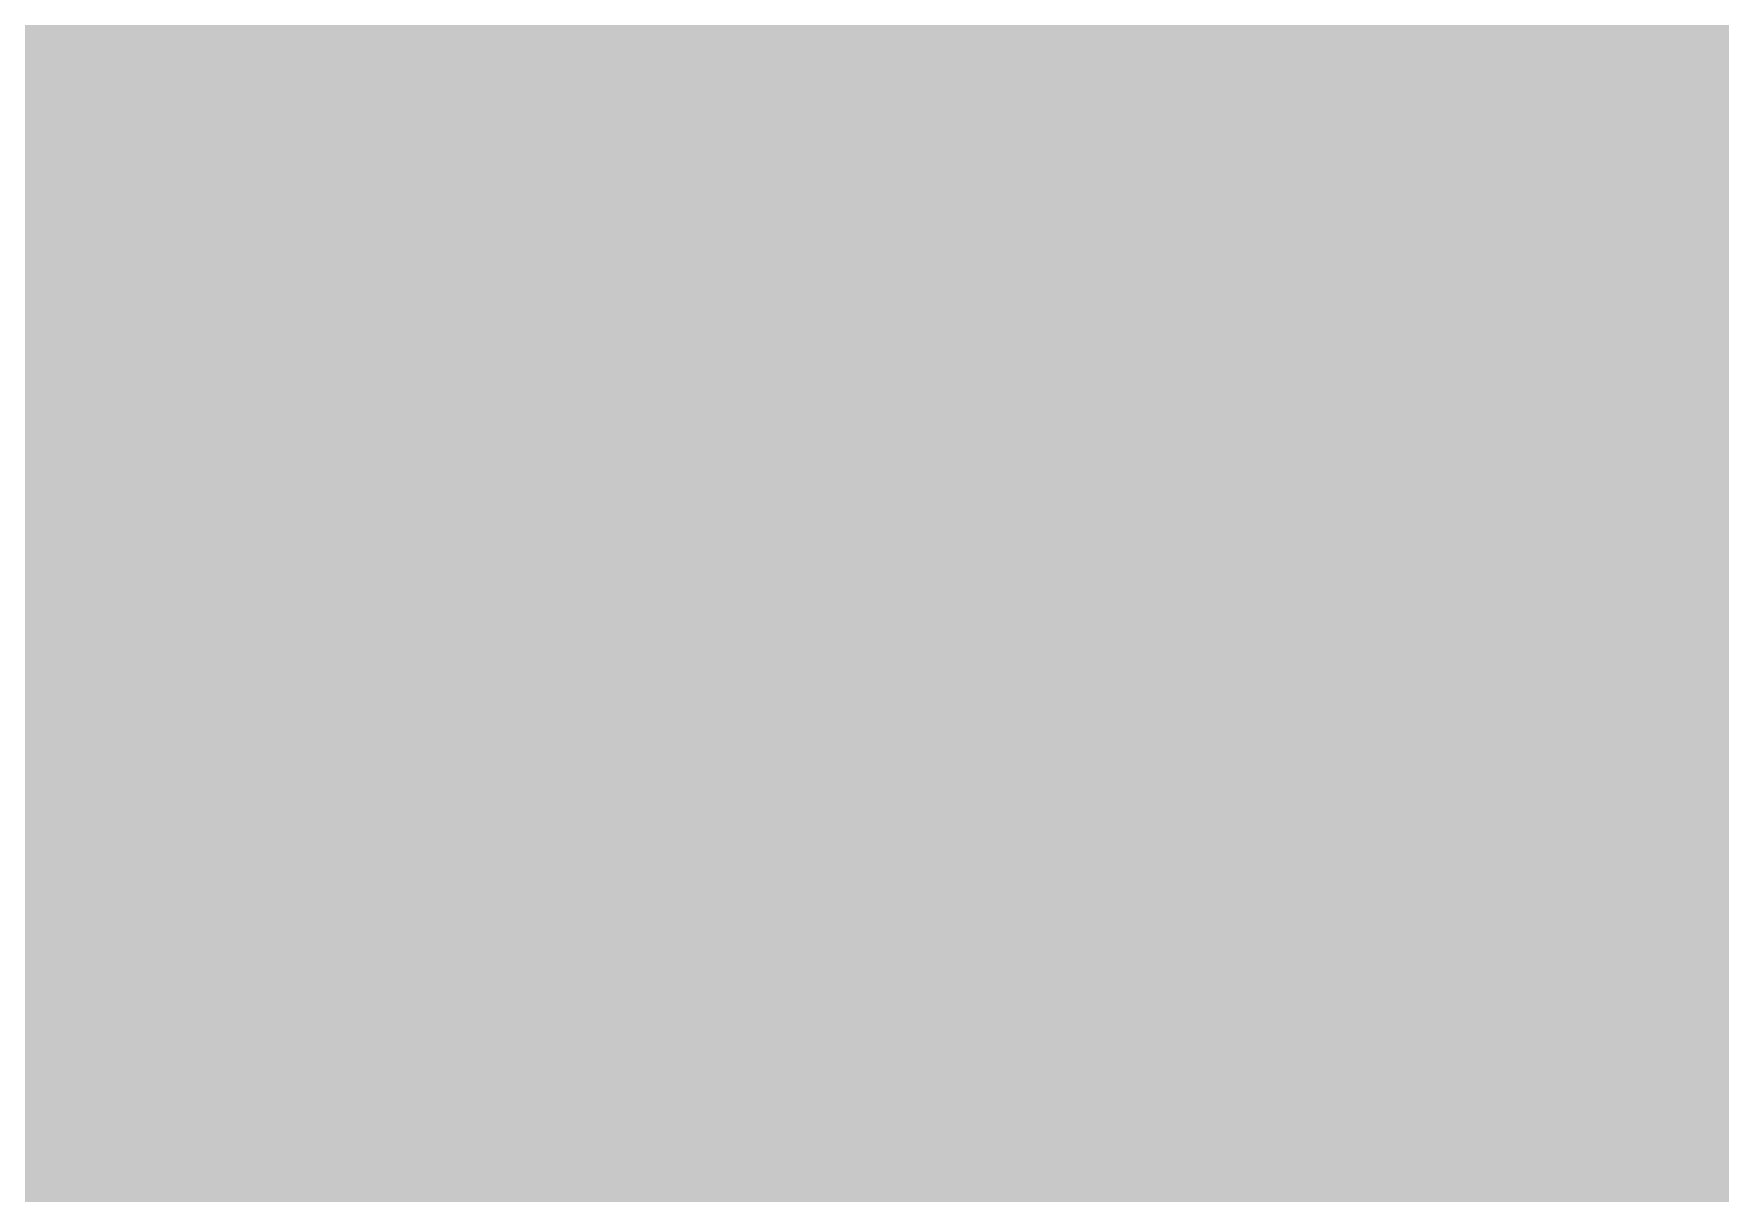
# Model space of a CAD drawing. Extents: x -72 to 72, y -47 to 50.
# Drawn here: x -8.92 to -2.91, y 15.48 to 19.61 of the extents above; entities that cross this region are included whole.
import ezdxf

# ---------------------------------------------------------------- set-up
doc = ezdxf.new("R2010")
doc.units = 0
doc.header["$MEASUREMENT"] = 0
doc.layers.get('0').update_dxf_attribs({"linetype": 'CONTINUOUS'})
for name, color, linetype in [('22-303-0_BOT', 7, 'CONTINUOUS'), ('22-303-0_DRD', 7, 'CONTINUOUS'), ('22-303-0_GND', 6, 'CONTINUOUS'), ('22-303-0_IN1', 4, 'CONTINUOUS'), ('22-303-0_IN2', 3, 'CONTINUOUS'), ('22-303-0_PWR', 5, 'CONTINUOUS'), ('22-303-0_SMB', 10, 'CONTINUOUS'), ('22-303-0_SMT', 14, 'CONTINUOUS'), ('22-303-0_SPB', 9, 'CONTINUOUS'), ('22-303-0_SPT', 12, 'CONTINUOUS'), ('22-303-0_SSB', 11, 'CONTINUOUS'), ('22-303-0_SST', 13, 'CONTINUOUS'), ('22-303-0_TOP', 8, 'CONTINUOUS'), ('THRUHOLE_TAP', 7, 'CONTINUOUS')]:
    doc.layers.add(name, color=color, linetype=linetype)

# ---------------------------------------------------------------- blocks, each defined once
blk = doc.blocks.new('RECTANGLE_4')
blk.add_solid([(0.4826, 0.4064), (0.4826, -0.4064), (-0.4826, 0.4064), (-0.4826, -0.4064)])
blk = doc.blocks.new('ROUND_48')
at = {"const_width": 0.29972}
blk.add_lwpolyline([(-0.14986, 0, 1), (0.14986, 0, 1)], format="xyb", close=True, dxfattribs=at)
blk = doc.blocks.new('RECTANGLE_55')
blk.add_solid([(0.25019, 0.40005), (0.25019, -0.40005), (-0.25019, 0.40005), (-0.25019, -0.40005)])
blk = doc.blocks.new('RECTANGLE_64')
blk.add_solid([(0.44958, 0.65024), (0.44958, -0.65024), (-0.44958, 0.65024), (-0.44958, -0.65024)])
blk = doc.blocks.new('ROUND_82')
at = {"const_width": 0.50038}
blk.add_lwpolyline([(-0.25019, 0, 1), (0.25019, 0, 1)], format="xyb", close=True, dxfattribs=at)
blk = doc.blocks.new('ROUND_83')
at = {"const_width": 0.50038}
blk.add_lwpolyline([(-0.25019, 0, 1), (0.25019, 0, 1)], format="xyb", close=True, dxfattribs=at)
blk = doc.blocks.new('ROUND_81')
at = {"const_width": 0.0635}
blk.add_lwpolyline([(-0.03175, 0, 1), (0.03175, 0, 1)], format="xyb", close=True, dxfattribs=at)
blk = doc.blocks.new('RECTANGLE_10')
blk.add_solid([(1.12522, 1.14935), (1.12522, -1.14935), (-1.12522, 1.14935), (-1.12522, -1.14935)])
blk = doc.blocks.new('ROUND_95')
at = {"const_width": 0.10033}
blk.add_lwpolyline([(-0.050164, 0, 1), (0.050164, 0, 1)], format="xyb", close=True, dxfattribs=at)

msp = doc.modelspace()

# ---------------------------------------------------------------- linework, layer by layer
at = {"layer": '22-303-0_BOT'}
for points, const_width in [([(-9.525, 17.7038), (-9.4742, 17.7038), (-8.636, 18.542), (-8.636, 20.066), (-8.001, 20.701), (-6.477, 20.701), (-4.826, 22.352), (3.175, 22.352), (4.445, 21.082)], 0.2032), ([(-3.81, 19.41576), (-3.81, 20.32), (-4.445, 20.955), (-4.445, 21.082)], 0.381), ([(-6.731, 20.2946), (-6.731, 17.21104)], 0.254), ([(-6.5024, 20.2946), (-6.5024, 16.36522)], 0.254), ([(-6.731, 20.066), (-7.62, 19.177), (-7.62, 19.1262)], 0.2032), ([(-6.731, 20.066), (-7.62, 19.177), (-7.62, 19.1262)], 0.2032), ([(-7.62, 19.8374), (-7.62, 19.1262)], 0.254), ([(-6.8326, 19.8374), (-6.8326, 18.415)], 0.254), ([(-6.5024, 19.8374), (-6.5024, 18.415)], 0.254), ([(-6.5024, 19.7358), (-6.8326, 19.7358)], 0.254), ([(-6.5024, 19.5072), (-6.8326, 19.5072)], 0.254), ([(-5.715, 19.1262), (-5.3848, 19.1262), (-5.09524, 19.41576), (-3.81, 19.41576)], 0.381), ([(-3.048, 19.304), (-3.048, 19.431), (-2.3368, 19.431), (-2.02438, 19.1262), (-1.905, 19.1262)], 0.2032), ([(-6.5024, 19.2786), (-6.8326, 19.2786)], 0.254), ([(-6.8326, 19.1262), (-7.62, 19.1262)], 0.254), ([(-6.5024, 19.05), (-6.8326, 19.05)], 0.254), ([(-6.5024, 18.8214), (-6.8326, 18.8214)], 0.254), ([(-6.5024, 18.5928), (-6.8326, 18.5928)], 0.254), ([(-6.8326, 18.415), (-8.24992, 18.415)], 0.254), ([(-6.8326, 18.415), (-6.8326, 17.31264)], 0.254), ([(-6.5024, 18.3642), (-6.8326, 18.3642)], 0.254), ([(-5.0419, 18.415), (-6.5024, 18.415)], 0.254), ([(-6.5024, 18.415), (-6.5024, 16.9926)], 0.254), ([(-3.81, 17.41424), (-3.81, 17.653), (-3.048, 18.415), (0, 18.415), (0, 17.41424)], 0.2032), ([(-6.5024, 18.1356), (-6.8326, 18.1356)], 0.254), ([(-5.715, 17.7038), (-4.9022, 17.7038), (-4.572, 18.034)], 0.2032), ([(-4.572, 18.034), (-4.9022, 17.7038), (-5.715, 17.7038)], 0.2032), ([(-6.5024, 17.907), (-6.8326, 17.907)], 0.254), ([(-17.145, 16.383), (-16.51, 15.748), (-12.319, 15.748), (-10.541, 13.97), (-5.715, 13.97), (-5.715, 14.224), (-5.715, 17.7038)], 0.381), ([(-5.715, 17.7038), (-5.715, 14.224), (-3.683, 12.192), (-3.683, 10.287), (-3.683, 8.8138)], 0.381), ([(-5.715, 17.7038), (-5.715, 14.224), (-3.683, 12.192), (-3.683, 10.287)], 0.381), ([(-7.62, 17.7038), (-7.62, 17.526), (-6.985, 16.891), (-6.985, 16.002), (-6.985, 15.875), (-7.6454, 15.2146), (-8.89, 15.2146)], 0.2032), ([(-6.5024, 17.6784), (-6.8326, 17.6784)], 0.254), ([(-4.36372, 17.46504), (-4.36372, 16.71066)], 0.254), ([(-6.5024, 17.4498), (-6.8326, 17.4498)], 0.254), ([(-4.59994, 17.42948), (-4.572, 17.42884)], 0.254), ([(-4.59994, 17.42948), (-4.572, 17.42884)], 0.254), ([(-4.445, 17.44218), (-4.445, 13.65504)], 0.254), ([(-4.6736, 17.36852), (-4.6736, 13.88364)], 0.254), ([(-6.8326, 17.31264), (-6.69798, 17.17802)], 0.254), ([(-4.9022, 17.2974), (-4.9276, 17.2974)], 0.254), ([(-4.9276, 17.2974), (-4.9276, 16.9926)], 0.254), ([(-4.9022, 17.2974), (-4.9022, 14.11224)], 0.254), ([(-6.5024, 17.2212), (-6.74116, 17.2212)], 0.254), ([(-4.36372, 17.2212), (-4.9276, 17.2212)], 0.254), ([(-6.2103, 16.9926), (-6.5913, 16.9926)], 0.254), ([(-6.2103, 16.9926), (-6.5024, 16.9926)], 0.254), ([(-6.2738, 16.9926), (-6.2738, 14.4653)], 0.254), ([(-6.2103, 16.9926), (-6.2103, 14.4653)], 0.254), ([(-5.2197, 16.9926), (-5.2197, 14.42974)], 0.254), ([(-5.2197, 16.9926), (-5.2197, 14.42974)], 0.254), ([(-4.9276, 16.9926), (-5.2197, 16.9926)], 0.254), ([(-5.2197, 16.9926), (-5.2197, 14.42974)], 0.254), ([(-4.36372, 16.9926), (-5.2197, 16.9926)], 0.254), ([(-5.1308, 16.9926), (-5.1308, 14.34084)], 0.254), ([(-6.5786, 16.891), (-6.5786, 16.44904)], 0.254), ([(-6.2103, 16.764), (-6.5786, 16.764)], 0.254), ([(-4.36372, 16.764), (-5.2197, 16.764)], 0.254), ([(-3.81, 16.71066), (-4.36372, 16.71066)], 0.254), ([(-4.2164, 16.71066), (-4.2164, 13.42644)], 0.254), ([(-3.9878, 16.71066), (-3.9878, 13.19784)], 0.254), ([(-6.2103, 16.5354), (-6.5786, 16.5354)], 0.254), ([(-3.8862, 16.5354), (-5.2197, 16.5354)], 0.254), ([(-6.2103, 16.3068), (-6.46176, 16.3068)], 0.254), ([(-3.90144, 16.3068), (-5.2197, 16.3068)], 0.254), ([(-6.2103, 16.0782), (-6.38556, 16.0782)], 0.254), ([(-3.8227, 16.0782), (-5.2197, 16.0782)], 0.254), ([(-6.985, 16.002), (-6.985, 15.875), (-7.6454, 15.2146), (-8.89, 15.2146)], 0.2032), ([(-3.7592, 15.98676), (-3.7592, 12.96924)], 0.254), ([(-2.8448, 15.98676), (-2.8448, 15.2654)], 0.254), ([(-2.8194, 16.01978), (-2.8194, 15.2654)], 0.254), ([(-6.2103, 15.8496), (-6.4008, 15.8496)], 0.254), ([(-3.58648, 15.8496), (-5.2197, 15.8496)], 0.254), ([(-2.8194, 15.8496), (-3.01752, 15.8496)], 0.254), ([(-3.5306, 15.8242), (-3.5306, 15.2654)], 0.254), ([(-3.0734, 15.8242), (-3.0734, 15.2654)], 0.254), ([(-3.302, 15.77848), (-3.302, 15.2654)], 0.254), ([(-6.2103, 15.621), (-6.5151, 15.621)], 0.254), ([(-6.5024, 15.63878), (-6.5024, 14.4653)], 0.254), ([(-2.8194, 15.621), (-5.2197, 15.621)], 0.254), ([(-6.731, 15.45336), (-6.731, 14.4653)], 0.254), ([(-6.87832, 15.40764), (-7.3533, 14.93012)], 0.254), ([(-6.87832, 15.40764), (-7.3533, 14.93012)], 0.254), ([(-6.2103, 15.3924), (-6.89356, 15.3924)], 0.254), ([(-2.8194, 15.3924), (-5.2197, 15.3924)], 0.254)]:
    msp.add_lwpolyline(points, dxfattribs=dict(at, const_width=const_width))
at = {"layer": '22-303-0_BOT', "const_width": 0.254}
for points in [[(-4.572, 17.42948, 0.087956), (-4.36419, 17.46632)], [(-4.572, 17.42948, 0.087956), (-4.36419, 17.46632)], [(-4.9022, 17.2974, 0.1989124), (-4.61483, 17.41643)], [(-6.5786, 16.891, 0.1989115), (-6.69763, 17.17837)], [(-3.81, 16.71066, 0.1442003), (-3.9065, 16.383)], [(-6.38048, 16.002, 0.211308), (-6.57835, 16.44931)], [(-3.90652, 16.383, 0.4142136), (-3.302, 15.77848)], [(-6.87832, 15.40764, 0.3631043), (-6.38048, 16.002)], [(-3.302, 15.77848, 0.2356239), (-2.81899, 16.01947)]]:
    msp.add_lwpolyline(points, format="xyb", dxfattribs=at)
at = {"layer": '22-303-0_DRD', "const_width": 0.254}
for points in [[(-6.096, 20.701), (-7.366, 19.431)], [(-6.096, 19.431), (-7.366, 20.701)], [(-2.413, 19.939), (-3.683, 18.669)], [(-2.413, 18.669), (-3.683, 19.939)], [(-3.937, 18.669), (-5.207, 17.399)], [(-3.937, 17.399), (-5.207, 18.669)], [(-3.937, 18.669), (-5.207, 17.399)], [(-3.937, 17.399), (-5.207, 18.669)], [(-2.667, 17.018), (-3.937, 15.748)], [(-2.667, 15.748), (-3.937, 17.018)], [(-6.35, 16.637), (-7.62, 15.367)], [(-6.35, 15.367), (-7.62, 16.637)]]:
    msp.add_lwpolyline(points, dxfattribs=at)
at = {"layer": '22-303-0_IN1'}
for points, const_width in [([(-5.969, 30.0736), (-5.969, 15.56004)], 0.254), ([(-5.7404, 30.0736), (-5.7404, 15.78864)], 0.254), ([(-5.5118, 30.0736), (-5.5118, 16.01724)], 0.254), ([(-5.2832, 30.0736), (-5.2832, 16.24584)], 0.254), ([(-5.0546, 30.0736), (-5.0546, 16.47444)], 0.254), ([(8.89, 29.083), (6.477, 29.083), (2.032, 24.638), (2.032, 24.13), (0.508, 22.606), (0.508, 21.463), (-6.35, 14.605), (-8.001, 14.605), (-9.144, 15.748), (-17.78, 15.748), (-19.177, 14.351), (-22.987, 14.351), (-26.162, 17.526), (-28.575, 17.526)], 0.2032), ([(-3.683, 25.07234), (-3.683, 17.84604)], 0.254), ([(-3.048, 24.638), (-3.048, 19.304)], 0.2032), ([(-4.572, 11.557), (-4.572, 14.224), (3.81, 22.606), (3.81, 23.622), (4.445, 24.257)], 0.2032), ([(-3.9116, 22.82952), (-3.9116, 17.61744)], 0.254), ([(-4.826, 22.6441), (-4.826, 16.70304)], 0.254), ([(-4.1402, 22.59076), (-4.1402, 17.38884)], 0.254), ([(-4.5974, 22.5298), (-4.5974, 16.93164)], 0.254), ([(-4.3688, 22.51456), (-4.3688, 17.16024)], 0.254), ([(-7.07898, 21.17598), (-11.1887, 17.06372)], 0.254), ([(-7.3406, 20.91436), (-7.3406, 16.48968)], 0.254), ([(-7.5692, 20.68576), (-7.5692, 16.15694)], 0.254), ([(-7.7978, 20.45716), (-7.7978, 15.0114)], 0.254), ([(-8.0264, 20.22856), (-8.0264, 15.20444)], 0.254), ([(-8.255, 19.99996), (-8.255, 15.43304)], 0.254), ([(-8.4836, 19.77136), (-8.4836, 15.66164)], 0.254), ([(-6.1976, 19.78152), (-6.1976, 15.33144)], 0.254), ([(-7.12724, 19.6088), (-8.64616, 19.6088)], 0.254), ([(-7.112, 19.5961), (-7.112, 16.59382)], 0.254), ([(-3.5687, 19.6088), (-6.33476, 19.6088)], 0.254), ([(-8.7122, 19.54276), (-8.7122, 15.89024)], 0.254), ([(-6.4262, 19.54276), (-6.4262, 16.23314)], 0.254), ([(-6.8834, 19.4818), (-6.8834, 16.59636)], 0.254), ([(-6.6548, 19.46656), (-6.6548, 16.50746)], 0.254), ([(-3.64744, 19.3802), (-8.87476, 19.3802)], 0.254), ([(-8.9408, 19.31416), (-8.9408, 16.09852)], 0.254), ([(-3.6322, 19.1516), (-9.10336, 19.1516)], 0.254), ([(-3.5179, 18.923), (-9.33196, 18.923)], 0.254), ([(-3.4544, 18.85696), (-3.4544, 18.07464)], 0.254), ([(-2.75336, 18.77568), (-6.51764, 15.0114)], 0.254), ([(-3.2258, 18.72488), (-3.2258, 18.30324)], 0.254), ([(-2.83464, 18.6944), (-9.56056, 18.6944)], 0.254), ([(-2.9972, 18.70202), (-2.9972, 18.53184)], 0.254), ([(-3.06324, 18.4658), (-9.78916, 18.4658)], 0.254), ([(-3.29184, 18.2372), (-10.01776, 18.2372)], 0.254), ([(-3.52044, 18.0086), (-10.24636, 18.0086)], 0.254), ([(-3.74904, 17.78), (-10.47496, 17.78)], 0.254), ([(-3.97764, 17.5514), (-10.70356, 17.5514)], 0.254), ([(-4.20624, 17.3228), (-10.93216, 17.3228)], 0.254), ([(-4.43484, 17.0942), (-10.38606, 17.0942)], 0.254), ([(-4.66344, 16.8656), (-10.05078, 16.8656)], 0.254), ([(-4.89204, 16.637), (-9.94918, 16.637)], 0.254), ([(-7.43204, 16.4084), (-9.9441, 16.4084)], 0.254), ([(-5.12064, 16.4084), (-6.53796, 16.4084)], 0.254), ([(-7.56158, 16.1798), (-10.033, 16.1798)], 0.254), ([(-5.34924, 16.1798), (-6.40588, 16.1798)], 0.254), ([(-8.8519, 16.02994), (-7.83336, 15.0114)], 0.254), ([(-7.58698, 15.9512), (-8.77316, 15.9512)], 0.254), ([(-5.57784, 15.9512), (-6.38302, 15.9512)], 0.254), ([(-7.5692, 15.84706), (-7.5692, 15.0114)], 0.254), ([(-7.52094, 15.7226), (-8.54456, 15.7226)], 0.254), ([(-5.80644, 15.7226), (-6.44906, 15.7226)], 0.254), ([(-6.4262, 15.77086), (-6.4262, 15.10284)], 0.254), ([(-7.31266, 15.494), (-8.31596, 15.494)], 0.254), ([(-7.3406, 15.51178), (-7.3406, 15.0114)], 0.254), ([(-6.03504, 15.494), (-6.65734, 15.494)], 0.254), ([(-6.6548, 15.494), (-6.6548, 15.0114)], 0.254), ([(-7.112, 15.41018), (-7.112, 15.0114)], 0.254), ([(-6.8834, 15.4051), (-6.8834, 15.0114)], 0.254)]:
    msp.add_lwpolyline(points, dxfattribs=dict(at, const_width=const_width))
at = {"layer": '22-303-0_IN1', "const_width": 0.254}
for points in [[(-7.33552, 20.066, 0.4142136), (-6.731, 19.46148)], [(-6.731, 19.46148, 0.4142136), (-6.12648, 20.066)], [(-3.4544, 19.75104, 0.2113087), (-3.65216, 19.304)], [(-3.65252, 19.304, 0.4142136), (-3.048, 18.69948)], [(-3.048, 18.69948, 0.1278728), (-2.75356, 18.77603)], [(-6.985, 16.60652, 0.4142136), (-7.58952, 16.002)], [(-6.38048, 16.002, 0.4142136), (-6.985, 16.60652)], [(-8.85698, 16.03502, 0.1989124), (-9.144, 16.15391)], [(-8.85698, 16.03502, 0.1989124), (-9.144, 16.15391)], [(-7.58952, 16.002, 0.4142136), (-6.985, 15.39748)], [(-6.985, 15.39748, 0.4142136), (-6.38048, 16.002)]]:
    msp.add_lwpolyline(points, format="xyb", dxfattribs=at)
at = {"layer": '22-303-0_IN2'}
for points, const_width in [([(-3.7592, 24.97582), (-3.7592, 16.77924)], 0.254), ([(-3.5306, 24.27478), (-3.5306, 19.66722)], 0.254), ([(-28.194, 22.479), (-27.559, 21.844), (-26.797, 21.844), (-26.289, 21.336), (-26.289, 19.304), (-24.003, 17.018), (-19.05, 17.018), (-18.542, 17.526), (-8.255, 17.526), (-4.445, 21.336), (-4.445, 23.114)], 0.2032), ([(-3.9878, 22.71776), (-3.9878, 18.18894)], 0.254), ([(-7.4168, 22.61616), (-7.4168, 18.93824)], 0.254), ([(-7.1882, 22.57806), (-7.1882, 19.16684)], 0.254), ([(-7.6454, 22.38756), (-7.6454, 18.70964)], 0.254), ([(-6.9596, 22.24278), (-6.9596, 19.39544)], 0.254), ([(-7.874, 22.15896), (-7.874, 18.48104)], 0.254), ([(-6.731, 22.14118), (-6.731, 19.62404)], 0.254), ([(-8.1026, 21.93036), (-8.1026, 18.25244)], 0.254), ([(-8.3312, 21.70176), (-8.3312, 18.02384)], 0.254), ([(-4.8514, 21.50364), (-8.42264, 17.9324)], 0.254), ([(-8.5598, 21.47316), (-8.5598, 17.9324)], 0.254), ([(-8.7884, 21.24456), (-8.7884, 17.9324)], 0.254), ([(-9.017, 21.01596), (-9.017, 17.9324)], 0.254), ([(-4.15798, 21.04898), (-7.9629, 17.24152)], 0.254), ([(-4.2164, 20.99056), (-4.2164, 18.52168)], 0.254), ([(-4.445, 20.76196), (-4.445, 18.62582)], 0.254), ([(-4.6736, 20.53336), (-4.6736, 18.62836)], 0.254), ([(-4.9022, 20.30476), (-4.9022, 18.53946)], 0.254), ([(-5.1308, 20.07616), (-5.1308, 18.26514)], 0.254), ([(-5.3594, 19.84756), (-5.3594, 15.6464)], 0.254), ([(-6.61924, 19.7358), (-9.94156, 19.7358)], 0.254), ([(-3.46964, 19.7358), (-5.47116, 19.7358)], 0.254), ([(-5.588, 19.61896), (-5.588, 15.6464)], 0.254), ([(-6.84784, 19.5072), (-10.01776, 19.5072)], 0.254), ([(-3.61696, 19.5072), (-5.69976, 19.5072)], 0.254), ([(-5.8166, 19.39036), (-5.8166, 15.6464)], 0.254), ([(-7.07644, 19.2786), (-10.25652, 19.2786)], 0.254), ([(-3.65252, 19.2786), (-5.92836, 19.2786)], 0.254), ([(-6.0452, 19.16176), (-6.0452, 15.6464)], 0.254), ([(-7.30504, 19.05), (-12.63396, 19.05)], 0.254), ([(-3.59664, 19.05), (-6.15696, 19.05)], 0.254), ([(-6.2738, 18.93316), (-6.2738, 15.6464)], 0.254), ([(-3.5306, 18.94078), (-3.5306, 16.9418)], 0.254), ([(-7.53364, 18.8214), (-12.50696, 18.8214)], 0.254), ([(-3.41122, 18.8214), (-6.38556, 18.8214)], 0.254), ([(-3.302, 18.75536), (-3.302, 16.98752)], 0.254), ([(-2.8448, 18.73504), (-2.8448, 16.77924)], 0.254), ([(-6.5024, 18.70456), (-6.5024, 16.36522)], 0.254), ([(-3.0734, 18.69948), (-3.0734, 16.9418)], 0.254), ([(-7.76224, 18.5928), (-12.37488, 18.5928)], 0.254), ([(-4.80314, 18.5928), (-6.61416, 18.5928)], 0.254), ([(1.66116, 18.5928), (-4.34086, 18.5928)], 0.254), ([(-6.731, 18.47596), (-6.731, 16.55064)], 0.254), ([(-7.99084, 18.3642), (-12.35202, 18.3642)], 0.254), ([(-5.07746, 18.3642), (-6.84276, 18.3642)], 0.254), ([(1.88976, 18.3642), (-4.064, 18.3642)], 0.254), ([(-6.9596, 18.24736), (-6.9596, 16.60652)], 0.254), ([(-8.21944, 18.1356), (-12.41806, 18.1356)], 0.254), ([(-5.16636, 18.1356), (-7.07136, 18.1356)], 0.254), ([(2.11836, 18.1356), (-3.9751, 18.1356)], 0.254), ([(-7.1882, 18.01876), (-7.1882, 16.57096)], 0.254), ([(-8.42264, 17.9324), (-12.59078, 17.9324)], 0.254), ([(-5.16382, 17.907), (-7.29996, 17.907)], 0.254), ([(2.34696, 17.907), (-3.98018, 17.907)], 0.254), ([(-3.9878, 17.87906), (-3.9878, 15.6464)], 0.254), ([(-7.4168, 17.79016), (-7.4168, 16.42364)], 0.254), ([(-5.1308, 17.80286), (-5.1308, 15.6464)], 0.254), ([(-5.05968, 17.6784), (-7.52856, 17.6784)], 0.254), ([(2.57556, 17.6784), (-4.08178, 17.6784)], 0.254), ([(-7.6454, 17.56156), (-7.6454, 15.6464)], 0.254), ([(-4.9022, 17.526), (-4.9022, 15.6464)], 0.254), ([(-4.2164, 17.54378), (-4.2164, 15.6464)], 0.254), ([(-4.72694, 17.4498), (-7.75716, 17.4498)], 0.254), ([(-4.6736, 17.4371), (-4.6736, 15.6464)], 0.254), ([(-4.445, 17.44218), (-4.445, 15.6464)], 0.254), ([(2.80416, 17.4498), (-4.41706, 17.4498)], 0.254), ([(-7.874, 17.33296), (-7.874, 15.6464)], 0.254), ([(0.98806, 17.2212), (-7.98576, 17.2212)], 0.254), ([(-8.255, 17.1196), (-18.37436, 17.1196)], 0.254), ([(-9.017, 17.1196), (-9.017, 15.6464)], 0.254), ([(-8.7884, 17.1196), (-8.7884, 15.6464)], 0.254), ([(-8.5598, 17.1196), (-8.5598, 15.6464)], 0.254), ([(-8.3312, 17.1196), (-8.3312, 15.6464)], 0.254), ([(-8.1026, 17.15008), (-8.1026, 15.6464)], 0.254), ([(0.65278, 16.9926), (-10.17778, 16.9926)], 0.254), ([(-3.7719, 16.764), (-9.99236, 16.764)], 0.254), ([(0.55118, 16.764), (-2.8321, 16.764)], 0.254), ([(-7.26948, 16.5354), (-9.93648, 16.5354)], 0.254), ([(-3.8862, 16.5354), (-6.70052, 16.5354)], 0.254), ([(-7.5057, 16.3068), (-9.97204, 16.3068)], 0.254), ([(-3.90144, 16.3068), (-6.46176, 16.3068)], 0.254), ([(-7.58444, 16.0782), (-10.11682, 16.0782)], 0.254), ([(-3.8227, 16.0782), (-6.38556, 16.0782)], 0.254), ([(-3.7592, 15.98676), (-3.7592, 15.6464)], 0.254), ([(-2.8448, 15.98676), (-2.8448, 15.6464)], 0.254), ([(-7.5692, 15.8496), (-16.93926, 15.8496)], 0.254), ([(-3.58648, 15.8496), (-6.4008, 15.8496)], 0.254), ([(3.33756, 15.8496), (-3.01752, 15.8496)], 0.254), ([(-3.5306, 15.8242), (-3.5306, 15.6464)], 0.254), ([(-3.0734, 15.8242), (-3.0734, 15.6464)], 0.254), ([(-3.302, 15.77848), (-3.302, 15.6464)], 0.254), ([(-7.47268, 15.6464), (-16.51, 15.6464)], 0.254), ([(1.778, 15.6464), (-6.49478, 15.6464)], 0.254)]:
    msp.add_lwpolyline(points, dxfattribs=dict(at, const_width=const_width))
at = {"layer": '22-303-0_IN2', "const_width": 0.254}
for points in [[(-3.048, 19.90852, 0.4142136), (-3.65252, 19.304)], [(-2.44348, 19.304, 0.4142136), (-3.048, 19.90852)], [(-3.65252, 19.304, 0.4142136), (-3.048, 18.69948)], [(-3.048, 18.69948, 0.4142136), (-2.44348, 19.304)], [(-4.572, 18.63852, 0.4142136), (-5.17652, 18.034)], [(-4.572, 18.63852, 0.4142136), (-5.17652, 18.034)], [(-3.96748, 18.034, 0.4142136), (-4.572, 18.63852)], [(-3.96748, 18.034, 0.4142136), (-4.572, 18.63852)], [(-5.17652, 18.034, 0.4142136), (-4.572, 17.42948)], [(-5.17652, 18.034, 0.4142136), (-4.572, 17.42948)], [(-4.572, 17.42948, 0.4142136), (-3.96748, 18.034)], [(-4.572, 17.42948, 0.4142136), (-3.96748, 18.034)], [(-8.255, 17.1196, 0.1989124), (-7.96763, 17.23863)], [(-3.302, 16.98752, 0.4142136), (-3.90652, 16.383)], [(-2.69748, 16.383, 0.4142136), (-3.302, 16.98752)], [(-6.985, 16.60652, 0.4142136), (-7.58952, 16.002)], [(-6.38048, 16.002, 0.4142136), (-6.985, 16.60652)], [(-3.90652, 16.383, 0.4142136), (-3.302, 15.77848)], [(-3.302, 15.77848, 0.4142136), (-2.69748, 16.383)], [(-7.58952, 16.002, 0.1588248), (-7.47346, 15.64583)], [(-6.49478, 15.6464, 0.1581908), (-6.37939, 16.002)]]:
    msp.add_lwpolyline(points, format="xyb", dxfattribs=at)
at = {"layer": '22-303-0_SSB', "const_width": 0.1524}
for points in [[(-10.3505, 16.9545), (-10.3505, 19.8755), (-8.7122, 19.8755), (-8.7122, 16.9545), (-10.3505, 16.9545)], [(-8.4455, 16.9545), (-8.4455, 19.8755), (-6.8072, 19.8755), (-6.8072, 16.9545), (-8.4455, 16.9545)], [(-6.5405, 16.9545), (-6.5405, 19.8755), (-4.9022, 19.8755), (-4.9022, 16.9545), (-6.5405, 16.9545)], [(-4.20878, 17.7165), (-4.31038, 17.7165), (-4.31038, 19.1135), (-4.20878, 19.1135)], [(-3.41122, 19.1135), (-3.30962, 19.1135), (-3.30962, 17.7165), (-3.41122, 17.7165)], [(-3.30962, 18.01622), (-3.30962, 18.11528), (-4.31038, 18.11528), (-4.31038, 18.01622), (-3.30962, 18.01622)], [(-8.58266, 16.43888), (-8.93826, 16.43888), (-9.05764, 16.60906), (-9.05764, 16.7767), (-8.93826, 16.94688), (-8.58266, 16.94688), (-8.58266, 15.93088)], [(-6.19506, 16.83766), (-6.19506, 16.5989)], [(-4.09956, 16.3068), (-4.26974, 16.42618), (-4.26974, 16.6624), (-4.09956, 16.78178), (-3.93192, 16.78178), (-3.59156, 16.54302), (-3.25374, 16.78178), (-3.25374, 16.3068)], [(-7.67842, 16.23568), (-7.84606, 16.2941), (-7.84606, 16.6497), (-7.67842, 16.71066), (-7.33806, 16.71066), (-7.17042, 16.59128), (-7.17042, 16.23568), (-6.83006, 16.23568), (-6.83006, 16.71066)], [(-6.19506, 16.71828), (-5.17906, 16.71828), (-5.34924, 16.5989)], [(-2.98704, 16.0147), (-2.51206, 16.0147), (-2.75082, 16.69288), (-2.86766, 16.69288), (-2.86766, 15.67688)], [(-8.87984, 16.43888), (-9.05764, 15.93088)], [(-6.19506, 16.1163), (-6.19506, 15.64386), (-5.51942, 16.1163), (-5.34924, 16.1163), (-5.17906, 16.05788), (-5.17906, 15.70228), (-5.34924, 15.64386)], [(-4.26974, 15.4686), (-4.26974, 15.8242), (-3.93192, 15.94358), (-3.59156, 15.94358), (-3.25374, 15.8242), (-3.25374, 15.4686)], [(-7.84606, 15.87246), (-7.84606, 15.6337)], [(-7.84606, 15.75308), (-6.83006, 15.75308), (-7.00024, 15.6337)], [(-4.26974, 15.52702), (-3.25374, 15.52702)]]:
    msp.add_lwpolyline(points, dxfattribs=at)
at = {"layer": '22-303-0_SST', "const_width": 0.1524}
for points in [[(-3.3655, 22.4155), (-3.3655, 19.4945), (-1.7272, 19.4945), (-1.7272, 22.4155), (-3.3655, 22.4155)], [(-7.58952, 15.41526), (-7.2898, 15.41526), (-7.2898, 21.41474), (-7.58952, 21.41474)], [(-6.38048, 15.41526), (-6.6802, 15.41526), (-6.6802, 21.41474), (-6.38048, 21.41474)], [(-3.77952, 15.41526), (-3.4798, 15.41526), (-3.4798, 21.41474), (-3.77952, 21.41474)], [(-3.175, 18.5928), (-3.175, 18.8214), (0, 18.8214), (0, 14.2748), (-3.175, 14.2748), (-3.175, 18.5928)], [(-7.3025, 17.5895), (-10.4775, 17.5895), (-10.4775, 17.272)], [(-8.86714, 17.5895), (-8.86714, 17.272)], [(-8.72998, 17.5895), (-8.72998, 17.272)], [(-8.59282, 17.5895), (-8.59282, 17.272)], [(-8.45566, 17.5895), (-8.45566, 17.272)], [(-8.3185, 17.5895), (-8.3185, 17.272)], [(-8.18134, 17.5895), (-8.18134, 17.272)], [(-8.04418, 17.5895), (-8.04418, 17.272)], [(-7.90702, 17.5895), (-7.90702, 17.272)], [(-7.76986, 17.5895), (-7.76986, 17.272)], [(-7.6327, 17.5895), (-7.6327, 17.272)], [(-7.49554, 17.5895), (-7.49554, 17.272)], [(-7.35838, 17.5895), (-7.35838, 17.272)], [(-7.3025, 17.5895), (-7.3025, 17.272)], [(-3.4925, 17.5895), (-6.6675, 17.5895), (-6.6675, 17.272)], [(-6.5659, 17.5895), (-6.5659, 17.272)], [(-6.42874, 17.5895), (-6.42874, 17.272)], [(-6.29158, 17.5895), (-6.29158, 17.272)], [(-6.15442, 17.5895), (-6.15442, 17.272)], [(-6.01726, 17.5895), (-6.01726, 17.272)], [(-5.8801, 17.5895), (-5.8801, 17.272)], [(-5.74294, 17.5895), (-5.74294, 17.272)], [(-5.60578, 17.5895), (-5.60578, 17.272)], [(-5.46862, 17.5895), (-5.46862, 17.272)], [(-5.33146, 17.5895), (-5.33146, 17.272)], [(-5.1943, 17.5895), (-5.1943, 17.272)], [(-5.05714, 17.5895), (-5.05714, 17.272)], [(-4.91998, 17.5895), (-4.91998, 17.272)], [(-4.78282, 17.5895), (-4.78282, 17.272)], [(-4.64566, 17.5895), (-4.64566, 17.272)], [(-4.5085, 17.5895), (-4.5085, 17.272)], [(-4.37134, 17.5895), (-4.37134, 17.272)], [(-4.23418, 17.5895), (-4.23418, 17.272)], [(-4.09702, 17.5895), (-4.09702, 17.272)], [(-3.95986, 17.5895), (-3.95986, 17.272)], [(-3.8227, 17.5895), (-3.8227, 17.272)], [(-3.68554, 17.5895), (-3.68554, 17.272)], [(-3.54838, 17.5895), (-3.54838, 17.272)], [(-3.4925, 17.5895), (-3.4925, 17.272)], [(-7.3025, 17.51076), (-10.4775, 17.51076)], [(-3.4925, 17.51076), (-6.6675, 17.51076)], [(-7.3025, 17.3736), (-10.4775, 17.3736)], [(-3.4925, 17.3736), (-6.6675, 17.3736)], [(-7.3025, 17.272), (-10.4775, 17.272)], [(-3.4925, 17.272), (-6.6675, 17.272)]]:
    msp.add_lwpolyline(points, dxfattribs=at)
at = {"layer": '22-303-0_TOP'}
for points, const_width in [([(-4.572, 18.034), (-6.35, 18.034), (-7.366, 19.05), (-7.366, 22.352), (-8.128, 23.114), (-8.255, 23.114)], 0.2032), ([(-6.9596, 22.24278), (-6.9596, 19.21764)], 0.254), ([(-3.64998, 22.25294), (-3.64998, 19.41068)], 0.254), ([(-6.731, 22.14118), (-6.731, 18.98904)], 0.254), ([(-6.51002, 22.1361), (-6.51002, 19.41068)], 0.254), ([(-6.5024, 22.1361), (-6.5024, 18.76044)], 0.254), ([(-3.5306, 22.13356), (-3.5306, 19.66722)], 0.254), ([(-8.89, 19.41068), (-8.89, 20.86356)], 0.254), ([(-5.08, 19.41068), (-5.08, 20.86356)], 0.254), ([(-6.51002, 19.7358), (-6.9596, 19.7358)], 0.254), ([(-3.46964, 19.7358), (-3.64998, 19.7358)], 0.254), ([(-6.51002, 19.5072), (-6.9596, 19.5072)], 0.254), ([(-3.61696, 19.5072), (-3.64998, 19.5072)], 0.254), ([(-7.7724, 19.41068), (-10.08888, 19.41068)], 0.254), ([(-9.017, 19.41068), (-9.017, 17.41932)], 0.254), ([(-8.7884, 19.41068), (-8.7884, 17.41932)], 0.254), ([(-8.5598, 19.41068), (-8.5598, 17.41932)], 0.254), ([(-8.3312, 19.41068), (-8.3312, 17.41932)], 0.254), ([(-8.1026, 19.41068), (-8.1026, 17.41932)], 0.254), ([(-7.874, 19.41068), (-7.874, 17.41932)], 0.254), ([(-7.7724, 19.41068), (-7.7724, 19.05)], 0.254), ([(-3.64998, 19.41068), (-6.51002, 19.41068)], 0.254), ([(-6.2738, 19.41068), (-6.2738, 18.53184)], 0.254), ([(-6.0452, 19.41068), (-6.0452, 18.4404)], 0.254), ([(-5.8166, 19.41068), (-5.8166, 18.4404)], 0.254), ([(-5.588, 19.41068), (-5.588, 18.4404)], 0.254), ([(-5.3594, 19.41068), (-5.3594, 18.4404)], 0.254), ([(-5.1308, 19.41068), (-5.1308, 18.4404)], 0.254), ([(-4.9022, 19.41068), (-4.9022, 18.53946)], 0.254), ([(-4.6736, 19.41068), (-4.6736, 18.62836)], 0.254), ([(-4.445, 19.41068), (-4.445, 18.62582)], 0.254), ([(-4.2164, 19.41068), (-4.2164, 18.52168)], 0.254), ([(-3.9878, 19.41068), (-3.9878, 18.4404)], 0.254), ([(-3.7592, 19.41068), (-3.7592, 18.4404)], 0.254), ([(-7.7724, 19.2786), (-10.25652, 19.2786)], 0.254), ([(-3.65252, 19.2786), (-6.9596, 19.2786)], 0.254), ([(-6.9596, 19.21764), (-6.18236, 18.4404)], 0.254), ([(-7.7724, 19.05), (-11.74496, 19.05)], 0.254), ([(-3.59664, 19.05), (-6.79196, 19.05)], 0.254), ([(-3.5306, 18.94078), (-3.5306, 18.4404)], 0.254), ([(-7.70128, 18.8214), (-11.97356, 18.8214)], 0.254), ([(-3.41122, 18.8214), (-6.56336, 18.8214)], 0.254), ([(-7.64794, 18.7579), (-6.63702, 17.74698)], 0.254), ([(-7.6454, 18.75536), (-7.6454, 17.41932)], 0.254), ([(-3.302, 18.75536), (-3.302, 18.4404)], 0.254), ([(-3.1877, 18.71472), (-3.1877, 18.4404)], 0.254), ([(-7.48284, 18.5928), (-12.37488, 18.5928)], 0.254), ([(-4.80314, 18.5928), (-6.33476, 18.5928)], 0.254), ([(-3.1877, 18.5928), (-4.34086, 18.5928)], 0.254), ([(-7.4168, 18.52676), (-7.4168, 16.5862)], 0.254), ([(-5.01904, 18.4404), (-6.18236, 18.4404)], 0.254), ([(-3.1877, 18.4404), (-4.12496, 18.4404)], 0.254), ([(-7.25424, 18.3642), (-12.35202, 18.3642)], 0.254), ([(-7.1882, 18.29816), (-7.1882, 16.5862)], 0.254), ([(-7.02564, 18.1356), (-12.41806, 18.1356)], 0.254), ([(-6.9596, 18.06956), (-6.9596, 16.60652)], 0.254), ([(-2.54, 17.8308), (-2.5908, 17.8308), (-2.794, 18.034), (-4.572, 18.034)], 0.2032), ([(-6.79704, 17.907), (-12.62634, 17.907)], 0.254), ([(-6.731, 17.84096), (-6.731, 16.5862)], 0.254), ([(-6.54558, 17.6784), (-13.1826, 17.6784)], 0.254), ([(-6.5024, 17.65808), (-6.5024, 16.5862)], 0.254), ([(-5.01904, 17.6276), (-6.35, 17.6276)], 0.254), ([(-6.2738, 17.6276), (-6.2738, 17.41932)], 0.254), ([(-6.0452, 17.6276), (-6.0452, 17.41932)], 0.254), ([(-5.8166, 17.6276), (-5.8166, 17.41932)], 0.254), ([(-5.588, 17.6276), (-5.588, 17.41932)], 0.254), ([(-5.3594, 17.6276), (-5.3594, 17.41932)], 0.254), ([(-5.1308, 17.6276), (-5.1308, 17.41932)], 0.254), ([(-3.1877, 17.6276), (-4.12496, 17.6276)], 0.254), ([(-3.9878, 17.6276), (-3.9878, 17.41932)], 0.254), ([(-3.7592, 17.6276), (-3.7592, 17.41932)], 0.254), ([(-3.5306, 17.6276), (-3.5306, 16.9418)], 0.254), ([(-3.302, 17.6276), (-3.302, 16.98752)], 0.254), ([(-3.1877, 17.6276), (-3.1877, 16.97736)], 0.254), ([(-4.9022, 17.526), (-4.9022, 17.41932)], 0.254), ([(-4.2164, 17.54378), (-4.2164, 17.41932)], 0.254), ([(-4.72694, 17.4498), (-13.5128, 17.4498)], 0.254), ([(-7.45998, 17.41932), (-10.32002, 17.41932)], 0.254), ([(-7.45998, 17.41932), (-7.45998, 16.5862)], 0.254), ([(-3.64998, 17.41932), (-6.51002, 17.41932)], 0.254), ([(-6.51002, 17.41932), (-6.51002, 16.5862)], 0.254), ([(-4.445, 17.44218), (-4.445, 17.41932)], 0.254), ([(-3.1877, 17.4498), (-4.41706, 17.4498)], 0.254), ([(-3.64998, 17.41932), (-3.64998, 16.87576)], 0.254), ([(-6.51002, 17.2212), (-7.45998, 17.2212)], 0.254), ([(-3.1877, 17.2212), (-3.64998, 17.2212)], 0.254), ([(-6.51002, 16.9926), (-7.45998, 16.9926)], 0.254), ([(-3.1877, 16.9926), (-3.64998, 16.9926)], 0.254), ([(-1.8923, 16.891), (-2.97434, 16.891)], 0.254), ([(-2.8448, 16.891), (-2.8448, 16.77924)], 0.254), ([(-6.51002, 16.764), (-7.45998, 16.764)], 0.254), ([(-1.59004, 16.764), (-2.8321, 16.764)], 0.254), ([(-7.1374, 16.5862), (-7.45998, 16.5862)], 0.254), ([(-7.1374, 16.5862), (-7.45998, 16.5862)], 0.254), ([(-6.51002, 16.5862), (-6.8326, 16.5862)], 0.254), ([(-5.08, 15.9639), (-3.71856, 15.9639), (-3.302, 16.383)], 0.2032), ([(-8.89, 15.9639), (-6.9469, 15.9639)], 0.635), ([(-5.08, 15.9639), (-6.9469, 15.9639), (-8.89, 15.9639)], 0.635), ([(-6.9469, 15.9639), (-6.985, 16.002)], 0.2032)]:
    msp.add_lwpolyline(points, dxfattribs=dict(at, const_width=const_width))
at = {"layer": '22-303-0_TOP', "const_width": 0.254}
for points in [[(-3.3274, 19.83994, 0.2795148), (-3.65252, 19.304)], [(-3.65252, 19.304, 0.3475682), (-3.1877, 18.71472)], [(-7.7724, 19.05, 0.1989133), (-7.65337, 18.76263)], [(-7.7724, 19.05, 0.1989133), (-7.65337, 18.76263)], [(-4.572, 18.63852, 0.2113086), (-5.01931, 18.44064)], [(-4.572, 18.63852, 0.2113086), (-5.01931, 18.44064)], [(-4.12496, 18.4404, 0.2113087), (-4.572, 18.63816)], [(-4.12496, 18.4404, 0.2113087), (-4.572, 18.63816)], [(-6.63702, 17.74698, 0.1989124), (-6.35, 17.62809)], [(-5.01904, 17.6276, 0.2113087), (-4.572, 17.42984)], [(-5.01904, 17.6276, 0.2113087), (-4.572, 17.42984)], [(-4.572, 17.42948, 0.2113086), (-4.12469, 17.62735)], [(-4.572, 17.42948, 0.2113086), (-4.12469, 17.62735)], [(-3.302, 16.98752, 0.1549386), (-3.65072, 16.8768)], [(-3.1877, 16.97736, 0.0475328), (-3.302, 16.98825)], [(-2.69748, 16.383, 0.2547954), (-2.97434, 16.891)], [(-6.8326, 16.5862, 0.0638823), (-6.985, 16.60575)]]:
    msp.add_lwpolyline(points, format="xyb", dxfattribs=at)

# ---------------------------------------------------------------- block references
at = {"layer": '22-303-0_BOT'}
for name, p in [('RECTANGLE_55', (-3.81, 19.41576)), ('ROUND_48', (-3.048, 19.304)), ('RECTANGLE_4', (-7.62, 19.1262)), ('RECTANGLE_4', (-5.715, 19.1262)), ('ROUND_48', (-4.572, 18.034)), ('RECTANGLE_4', (-7.62, 17.7038)), ('RECTANGLE_4', (-5.715, 17.7038)), ('RECTANGLE_55', (-3.81, 17.41424)), ('ROUND_48', (-3.302, 16.383)), ('ROUND_48', (-6.985, 16.002)), ('RECTANGLE_64', (-8.89, 15.2146))]:
    msp.add_blockref(name, p, dxfattribs=at)
at = {"layer": '22-303-0_GND'}
for name, p in [('ROUND_83', (-3.048, 19.304)), ('ROUND_82', (-4.572, 18.034)), ('ROUND_82', (-3.302, 16.383)), ('ROUND_82', (-6.985, 16.002))]:
    msp.add_blockref(name, p, dxfattribs=at)
at = {"layer": '22-303-0_IN1'}
for p in [(-3.048, 19.304), (-4.572, 18.034), (-3.302, 16.383), (-6.985, 16.002)]:
    msp.add_blockref('ROUND_48', p, dxfattribs=at)
at = {"layer": '22-303-0_IN2'}
for p in [(-3.048, 19.304), (-4.572, 18.034), (-3.302, 16.383), (-6.985, 16.002)]:
    msp.add_blockref('ROUND_48', p, dxfattribs=at)
at = {"layer": '22-303-0_PWR'}
for name, p in [('ROUND_82', (-6.731, 20.066)), ('ROUND_83', (-3.048, 19.304)), ('ROUND_82', (-4.572, 18.034)), ('ROUND_81', (-3.302, 16.383)), ('ROUND_81', (-6.985, 16.002))]:
    msp.add_blockref(name, p, dxfattribs=at)
at = {"layer": '22-303-0_SMB'}
for name, p in [('RECTANGLE_55', (-3.81, 19.41576)), ('RECTANGLE_4', (-7.62, 19.1262)), ('RECTANGLE_4', (-5.715, 19.1262)), ('RECTANGLE_4', (-7.62, 17.7038)), ('RECTANGLE_4', (-5.715, 17.7038)), ('RECTANGLE_55', (-3.81, 17.41424)), ('RECTANGLE_64', (-8.89, 15.2146))]:
    msp.add_blockref(name, p, dxfattribs=at)
at = {"layer": '22-303-0_SMT'}
for p in [(-8.89, 15.9639), (-5.08, 15.9639)]:
    msp.add_blockref('RECTANGLE_10', p, dxfattribs=at)
at = {"layer": '22-303-0_SPB'}
for name, p in [('RECTANGLE_55', (-3.81, 19.41576)), ('RECTANGLE_4', (-7.62, 19.1262)), ('RECTANGLE_4', (-5.715, 19.1262)), ('RECTANGLE_4', (-7.62, 17.7038)), ('RECTANGLE_4', (-5.715, 17.7038)), ('RECTANGLE_55', (-3.81, 17.41424)), ('RECTANGLE_64', (-8.89, 15.2146))]:
    msp.add_blockref(name, p, dxfattribs=at)
at = {"layer": '22-303-0_SPT'}
for p in [(-8.89, 15.9639), (-5.08, 15.9639)]:
    msp.add_blockref('RECTANGLE_10', p, dxfattribs=at)
at = {"layer": '22-303-0_TOP'}
for name, p in [('ROUND_48', (-3.048, 19.304)), ('ROUND_48', (-4.572, 18.034)), ('RECTANGLE_10', (-8.89, 15.9639)), ('RECTANGLE_10', (-5.08, 15.9639)), ('ROUND_48', (-3.302, 16.383)), ('ROUND_48', (-6.985, 16.002))]:
    msp.add_blockref(name, p, dxfattribs=at)
at = {"layer": 'THRUHOLE_TAP'}
for p in [(-3.048, 19.304), (-4.572, 18.034), (-3.302, 16.383), (-6.985, 16.002)]:
    msp.add_blockref('ROUND_95', p, dxfattribs=at)

doc.saveas('drawing.dxf')
